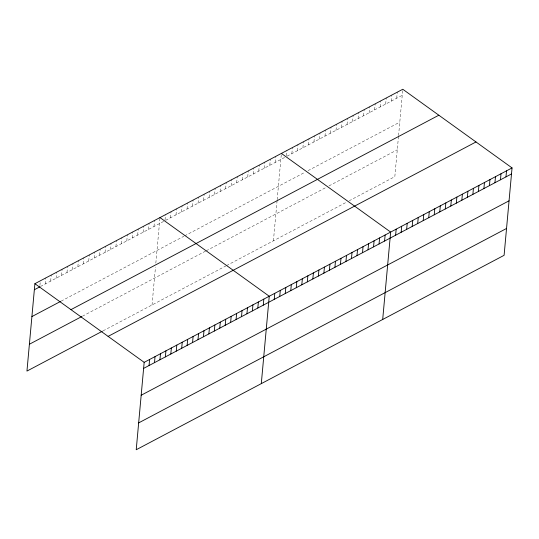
<?xml version="1.0" encoding="UTF-8"?>
<svg xmlns="http://www.w3.org/2000/svg" width="539" height="539" viewBox="0 0 539 539"><rect width="100%" height="100%" fill="white"/><g stroke="black" fill="none" stroke-linecap="round" stroke-linejoin="round"><path stroke-width="0.4" stroke-dasharray="2.69 2.02" d="M39.926 285.353L40.344 280.812M45.229 283.992L45.781 277.942M50.666 281.115L51.218 275.065M56.103 278.239L56.656 272.195M61.547 275.368L62.093 269.318M66.984 272.491L67.53 266.441M72.421 269.621L72.974 263.571M77.859 266.744L78.411 260.694M83.296 263.867L83.848 257.824M88.733 260.997L89.285 254.947M94.177 258.12L94.723 252.07M99.614 255.25L100.16 249.2M105.051 252.373L105.604 246.323M110.488 249.496L111.041 243.453M115.925 246.626L116.478 240.576M121.363 243.749L121.915 237.699M126.8 240.879L127.352 234.829M132.244 238.002L132.789 231.952M137.681 235.125L138.227 229.082M143.118 232.255L143.67 226.205M148.555 229.378L149.108 223.328M153.992 226.508L154.545 220.458M152.032 304.98L155.481 267.068M155.838 263.12L159.982 217.581M165.022 219.959L165.5 214.663M170.465 217.796L171.018 211.753M175.983 214.879L176.536 208.836M181.508 211.968L182.054 205.918M187.026 209.051L187.572 203.001M192.544 206.134L193.09 200.084M198.062 203.216L198.608 197.166M203.58 200.299L204.126 194.249M209.098 197.382L209.644 191.332M214.616 194.464L215.162 188.421M220.134 191.547L220.68 185.504M225.652 188.637L226.198 182.586M231.17 185.719L231.716 179.669M236.688 182.802L237.234 176.752M242.206 179.885L242.759 173.834M247.724 176.967L248.277 170.917M253.242 174.05L253.795 168M258.76 171.132L259.313 165.089M264.278 168.222L264.831 162.172M269.796 165.305L270.349 159.254M275.314 162.387L275.867 156.337M273.428 240.812L277.093 200.535M277.167 199.747L281.385 153.42M286.418 155.798L286.903 150.502M291.868 153.635L292.421 147.585M297.387 150.718L297.939 144.668M302.905 147.801L303.457 141.757M308.423 144.89L308.975 138.84M313.941 141.973L314.493 135.922M319.459 139.055L320.011 133.005M324.977 136.138L325.529 130.088M330.495 133.221L331.047 127.17M336.013 130.303L336.565 124.253M341.531 127.386L342.083 121.336M347.049 124.469L347.601 118.425M352.567 121.558L353.119 115.508M358.085 118.641L358.637 112.59M363.603 115.723L364.155 109.673M369.121 112.806L369.673 106.756M374.639 109.889L375.191 103.838M380.157 106.971L380.709 100.921M385.681 104.054L386.227 98.004M391.199 101.137L391.745 95.093M396.717 98.226L397.263 92.176M398.496 136.374L394.831 176.651L349.306 200.71M398.57 135.585L402.781 89.258M40.472 286.505L164.26 221.078M165.641 220.35L285.663 156.916M287.038 156.189L402.235 95.309M61.143 301.133L183.893 236.257M184.581 235.893L305.29 172.096M308.052 170.634L399.79 122.151M82.413 316.218L205.514 251.154M206.208 250.79L325.536 187.72M328.985 185.901L397.27 149.808M103.084 330.845L225.834 265.97M226.521 265.606L346.543 202.172"/><path stroke-width="0.81" d="M512.05 167.919L144.169 362.349L136.219 449.742L504.1 255.311L512.05 167.919L402.781 89.258L34.9 283.689L26.95 371.081L102.403 331.202M149.06 365.523L149.606 359.473M154.498 362.646L155.043 356.602M159.935 359.776L160.487 353.725M165.372 356.899L165.924 350.849M170.809 354.029L171.362 347.978M176.246 351.152L176.799 345.101M181.69 348.275L182.236 342.231M187.127 345.405L187.673 339.354M192.564 342.528L193.117 336.477M198.002 339.658L198.554 333.607M203.439 336.781L203.991 330.73M208.876 333.904L209.428 327.86M214.32 331.034L214.866 324.983M219.757 328.157L220.303 322.106M225.194 325.286L225.747 319.236M230.631 322.41L231.184 316.359M236.069 319.539L236.621 313.489M241.506 316.662L242.058 310.612M246.943 313.786L247.495 307.735M252.387 310.915L252.932 304.865M257.824 308.038L258.37 301.988M263.261 305.168L263.814 299.118M261.294 383.633L269.251 296.241L159.982 217.581M274.216 299.374L274.769 293.324M279.734 296.457L280.287 290.406M285.252 293.539L285.805 287.489M290.77 290.622L291.323 284.579M296.288 287.711L296.841 281.661M301.806 284.794L302.359 278.744M307.324 281.877L307.877 275.827M312.842 278.959L313.395 272.909M318.36 276.042L318.913 269.992M323.878 273.125L324.431 267.074M329.396 270.207L329.949 264.157M334.914 267.29L335.467 261.247M340.432 264.379L340.985 258.329M345.95 261.462L346.503 255.412M351.468 258.545L352.021 252.495M356.993 255.627L357.539 249.577M362.511 252.71L363.057 246.66M368.029 249.793L368.575 243.743M373.547 246.875L374.093 240.825M379.065 243.958L379.611 237.915M384.583 241.048L385.129 234.997M382.697 319.472L390.647 232.08L281.385 153.42M395.619 235.213L396.165 229.163M401.137 232.296L401.683 226.245M406.655 229.378L407.201 223.328M412.173 226.461L412.726 220.411M417.691 223.544L418.244 217.5M423.209 220.626L423.762 214.583M428.727 217.716L429.28 211.665M434.245 214.798L434.798 208.748M439.763 211.881L440.316 205.831M445.281 208.964L445.834 202.913M450.799 206.046L451.352 199.996M456.317 203.129L456.87 197.079M461.835 200.212L462.388 194.168M467.353 197.294L467.906 191.251M472.871 194.384L473.424 188.333M478.389 191.466L478.942 185.416M483.907 188.549L484.46 182.499M489.425 185.632L489.978 179.581M494.943 182.714L495.496 176.664M500.461 179.797L501.014 173.747M505.98 176.88L506.532 170.836M34.355 289.739L39.792 286.863M31.909 316.582L60.462 301.49M70.959 309.649L438.84 115.218M29.396 344.239L81.733 316.575M108.11 336.39L475.991 141.959M143.617 368.4L511.498 173.969M141.178 395.242L509.059 200.811M138.658 422.899L506.539 228.469M34.9 283.689L144.169 362.349"/></g></svg>
